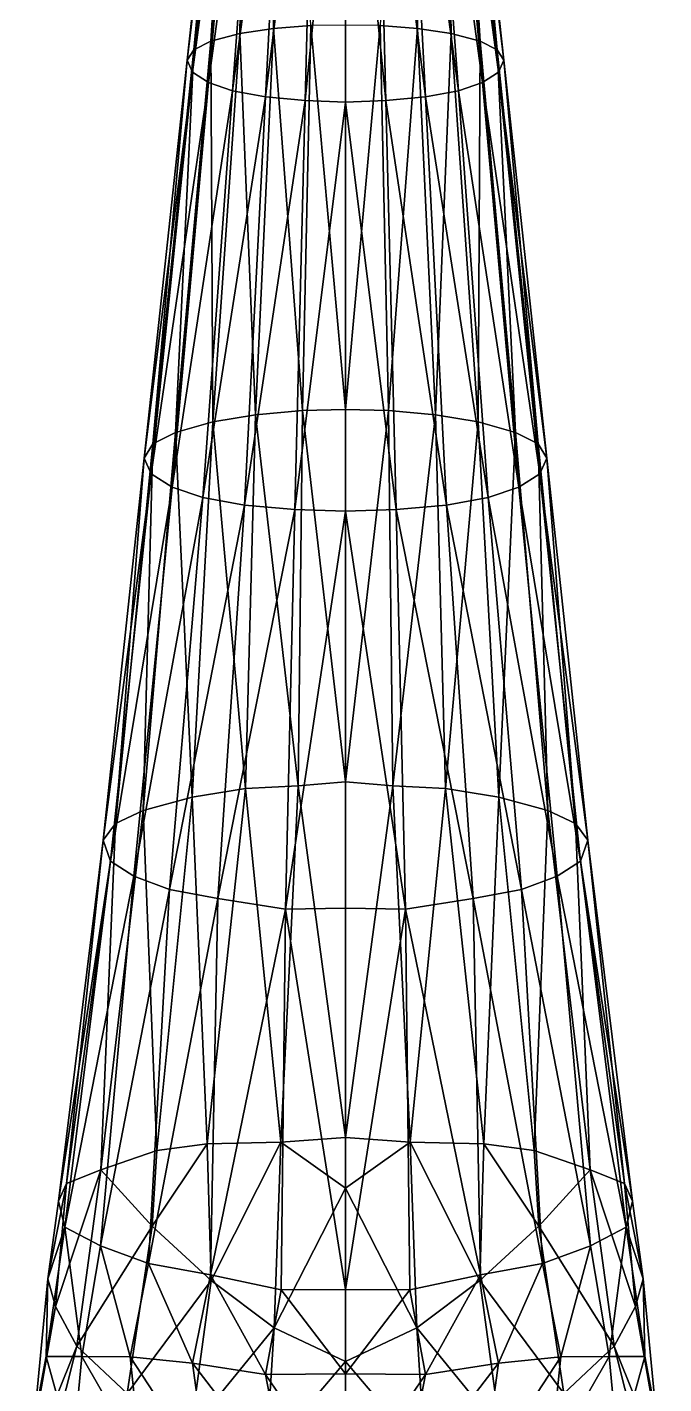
# Model space of a CAD drawing. Extents: x -0.66 to 0.66, y -2.3 to 3.93.
# Drawn here: x -0.367 to 0.367, y 0.809 to 2.373 of the extents above; entities that cross this region are included whole.
import ezdxf

# ---------------------------------------------------------------- set-up
doc = ezdxf.new("R2010")
doc.units = 0
doc.layers.add('PARASAUR$LWO', color=1, linetype='CONTINUOUS')

msp = doc.modelspace()

# ---------------------------------------------------------------- linework, layer by layer
at = {"layer": 'PARASAUR$LWO'}
for points in [[(-0.155, 2.3565, 1.4274), (-0.114, 2.8025, 1.3585), (-0.1274, 2.7961, 1.3272)], [(-0.155, 2.3565, 1.4274), (-0.1219, 2.3653, 1.4685), (-0.114, 2.8025, 1.3585)], [(-0.1219, 2.3653, 1.4685), (-0.091, 2.8081, 1.3895), (-0.114, 2.8025, 1.3585)], [(-0.1219, 2.3653, 1.4685), (-0.0831, 2.3711, 1.4971), (-0.091, 2.8081, 1.3895)], [(-0.0831, 2.3711, 1.4971), (-0.0626, 2.8117, 1.4117), (-0.091, 2.8081, 1.3895)], [(-0.0831, 2.3711, 1.4971), (-0.0401, 2.3745, 1.5146), (-0.0626, 2.8117, 1.4117)], [(0.0401, 2.3745, 1.5146), (0.0831, 2.3711, 1.4971), (0.0626, 2.8117, 1.4117)], [(0.0626, 2.8117, 1.4117), (0.0831, 2.3711, 1.4971), (0.091, 2.8081, 1.3895)], [(0.0831, 2.3711, 1.4971), (0.1219, 2.3653, 1.4685), (0.091, 2.8081, 1.3895)], [(0.091, 2.8081, 1.3895), (0.1219, 2.3653, 1.4685), (0.114, 2.8025, 1.3585)], [(0.114, 2.8025, 1.3585), (0.155, 2.3565, 1.4274), (0.1274, 2.7961, 1.3272)], [(0.1219, 2.3653, 1.4685), (0.155, 2.3565, 1.4274), (0.114, 2.8025, 1.3585)], [(-0.1825, 2.3346, 1.3321), (-0.1328, 2.7882, 1.2903), (-0.1286, 2.779, 1.2487)], [(-0.1825, 2.3346, 1.3321), (-0.1746, 2.3467, 1.384), (-0.1328, 2.7882, 1.2903)], [(-0.1746, 2.3467, 1.384), (-0.1274, 2.7961, 1.3272), (-0.1328, 2.7882, 1.2903)], [(-0.1746, 2.3467, 1.384), (-0.155, 2.3565, 1.4274), (-0.1274, 2.7961, 1.3272)], [(0.1274, 2.7961, 1.3272), (0.1746, 2.3467, 1.384), (0.1328, 2.7882, 1.2903)], [(0.155, 2.3565, 1.4274), (0.1746, 2.3467, 1.384), (0.1274, 2.7961, 1.3272)], [(0.1328, 2.7882, 1.2903), (0.1825, 2.3346, 1.3321), (0.1286, 2.779, 1.2487)], [(0.1746, 2.3467, 1.384), (0.1825, 2.3346, 1.3321), (0.1328, 2.7882, 1.2903)], [(-0.1763, 2.3207, 1.2733), (-0.1825, 2.3346, 1.3321), (-0.1286, 2.779, 1.2487)], [(-0.1763, 2.3207, 1.2733), (-0.1286, 2.779, 1.2487), (-0.116, 2.771, 1.2128)], [(-0.1579, 2.309, 1.2235), (-0.1763, 2.3207, 1.2733), (-0.116, 2.771, 1.2128)], [(-0.1579, 2.309, 1.2235), (-0.116, 2.771, 1.2128), (-0.0958, 2.7645, 1.1815)], [(0.116, 2.771, 1.2128), (0.1579, 2.309, 1.2235), (0.0958, 2.7645, 1.1815)], [(0.1286, 2.779, 1.2487), (0.1763, 2.3207, 1.2733), (0.116, 2.771, 1.2128)], [(0.1763, 2.3207, 1.2733), (0.1579, 2.309, 1.2235), (0.116, 2.771, 1.2128)], [(0.1825, 2.3346, 1.3321), (0.1763, 2.3207, 1.2733), (0.1286, 2.779, 1.2487)], [(-0.13, 2.2995, 1.1814), (-0.1579, 2.309, 1.2235), (-0.0958, 2.7645, 1.1815)], [(-0.13, 2.2995, 1.1814), (-0.0958, 2.7645, 1.1815), (-0.068, 2.7595, 1.1573)], [(-0.0921, 2.2924, 1.1497), (-0.13, 2.2995, 1.1814), (-0.068, 2.7595, 1.1573)], [(-0.0921, 2.2924, 1.1497), (-0.068, 2.7595, 1.1573), (-0.0345, 2.7564, 1.1419)], [(-0.0465, 2.2881, 1.1302), (-0.0921, 2.2924, 1.1497), (-0.0345, 2.7564, 1.1419)], [(-0.0465, 2.2881, 1.1302), (-0.0345, 2.7564, 1.1419), (0, 2.7551, 1.1358)], [(0, 2.2865, 1.1229), (-0.0465, 2.2881, 1.1302), (0, 2.7551, 1.1358)], [(0.0345, 2.7564, 1.1419), (0.0465, 2.2881, 1.1302), (0, 2.7551, 1.1358)], [(0.0465, 2.2881, 1.1302), (0, 2.2865, 1.1229), (0, 2.7551, 1.1358)], [(0.068, 2.7595, 1.1573), (0.0921, 2.2924, 1.1497), (0.0345, 2.7564, 1.1419)], [(0.0921, 2.2924, 1.1497), (0.0465, 2.2881, 1.1302), (0.0345, 2.7564, 1.1419)], [(0.0958, 2.7645, 1.1815), (0.13, 2.2995, 1.1814), (0.068, 2.7595, 1.1573)], [(0.13, 2.2995, 1.1814), (0.0921, 2.2924, 1.1497), (0.068, 2.7595, 1.1573)], [(0.1579, 2.309, 1.2235), (0.13, 2.2995, 1.1814), (0.0958, 2.7645, 1.1815)], [(-0.1528, 1.9179, 1.5696), (-0.1219, 2.3653, 1.4685), (-0.155, 2.3565, 1.4274)], [(-0.1528, 1.9179, 1.5696), (-0.1036, 1.9261, 1.6038), (-0.1219, 2.3653, 1.4685)], [(-0.1036, 1.9261, 1.6038), (-0.0831, 2.3711, 1.4971), (-0.1219, 2.3653, 1.4685)], [(-0.1036, 1.9261, 1.6038), (-0.0496, 1.931, 1.6241), (-0.0831, 2.3711, 1.4971)], [(-0.0496, 1.931, 1.6241), (-0.0401, 2.3745, 1.5146), (-0.0831, 2.3711, 1.4971)], [(-0.0496, 1.931, 1.6241), (0, 1.9323, 1.6288), (-0.0401, 2.3745, 1.5146)], [(0, 1.9323, 1.6288), (0, 2.3752, 1.5191), (-0.0401, 2.3745, 1.5146)], [(0, 2.3752, 1.5191), (0, 1.9323, 1.6288), (0.0401, 2.3745, 1.5146)], [(0, 1.9323, 1.6288), (0.0496, 1.931, 1.6241), (0.0401, 2.3745, 1.5146)], [(0.0401, 2.3745, 1.5146), (0.0496, 1.931, 1.6241), (0.0831, 2.3711, 1.4971)], [(0.0496, 1.931, 1.6241), (0.1036, 1.9261, 1.6038), (0.0831, 2.3711, 1.4971)], [(0.0831, 2.3711, 1.4971), (0.1036, 1.9261, 1.6038), (0.1219, 2.3653, 1.4685)], [(0.1036, 1.9261, 1.6038), (0.1528, 1.9179, 1.5696), (0.1219, 2.3653, 1.4685)], [(0.1219, 2.3653, 1.4685), (0.1528, 1.9179, 1.5696), (0.155, 2.3565, 1.4274)], [(-0.2218, 1.8924, 1.4646), (-0.1746, 2.3467, 1.384), (-0.1825, 2.3346, 1.3321)], [(-0.2218, 1.8924, 1.4646), (-0.1959, 1.9057, 1.5192), (-0.1746, 2.3467, 1.384)], [(-0.1959, 1.9057, 1.5192), (-0.155, 2.3565, 1.4274), (-0.1746, 2.3467, 1.384)], [(-0.1959, 1.9057, 1.5192), (-0.1528, 1.9179, 1.5696), (-0.155, 2.3565, 1.4274)], [(0.1528, 1.9179, 1.5696), (0.1959, 1.9057, 1.5192), (0.155, 2.3565, 1.4274)], [(0.155, 2.3565, 1.4274), (0.1959, 1.9057, 1.5192), (0.1746, 2.3467, 1.384)], [(0.1746, 2.3467, 1.384), (0.2218, 1.8924, 1.4646), (0.1825, 2.3346, 1.3321)], [(0.1959, 1.9057, 1.5192), (0.2218, 1.8924, 1.4646), (0.1746, 2.3467, 1.384)], [(-0.2321, 1.8762, 1.3984), (-0.1825, 2.3346, 1.3321), (-0.1763, 2.3207, 1.2733)], [(-0.2321, 1.8762, 1.3984), (-0.2218, 1.8924, 1.4646), (-0.1825, 2.3346, 1.3321)], [(0.1825, 2.3346, 1.3321), (0.2321, 1.8762, 1.3984), (0.1763, 2.3207, 1.2733)], [(0.2218, 1.8924, 1.4646), (0.2321, 1.8762, 1.3984), (0.1825, 2.3346, 1.3321)], [(-0.2239, 1.8579, 1.3232), (-0.2321, 1.8762, 1.3984), (-0.1763, 2.3207, 1.2733)], [(-0.2239, 1.8579, 1.3232), (-0.1763, 2.3207, 1.2733), (-0.1579, 2.309, 1.2235)], [(0.1763, 2.3207, 1.2733), (0.2239, 1.8579, 1.3232), (0.1579, 2.309, 1.2235)], [(0.2321, 1.8762, 1.3984), (0.2239, 1.8579, 1.3232), (0.1763, 2.3207, 1.2733)], [(-0.1998, 1.8428, 1.2596), (-0.2239, 1.8579, 1.3232), (-0.1579, 2.309, 1.2235)], [(-0.1998, 1.8428, 1.2596), (-0.1579, 2.309, 1.2235), (-0.13, 2.2995, 1.1814)], [(-0.1642, 1.8306, 1.2069), (-0.1998, 1.8428, 1.2596), (-0.13, 2.2995, 1.1814)], [(-0.1642, 1.8306, 1.2069), (-0.13, 2.2995, 1.1814), (-0.0921, 2.2924, 1.1497)], [(0.13, 2.2995, 1.1814), (0.1642, 1.8306, 1.2069), (0.0921, 2.2924, 1.1497)], [(0.1579, 2.309, 1.2235), (0.1998, 1.8428, 1.2596), (0.13, 2.2995, 1.1814)], [(0.1998, 1.8428, 1.2596), (0.1642, 1.8306, 1.2069), (0.13, 2.2995, 1.1814)], [(0.2239, 1.8579, 1.3232), (0.1998, 1.8428, 1.2596), (0.1579, 2.309, 1.2235)], [(-0.1162, 1.8218, 1.1674), (-0.1642, 1.8306, 1.2069), (-0.0921, 2.2924, 1.1497)], [(-0.1162, 1.8218, 1.1674), (-0.0921, 2.2924, 1.1497), (-0.0465, 2.2881, 1.1302)], [(-0.0585, 1.8168, 1.1432), (-0.1162, 1.8218, 1.1674), (-0.0465, 2.2881, 1.1302)], [(-0.0585, 1.8168, 1.1432), (-0.0465, 2.2881, 1.1302), (0, 2.2865, 1.1229)], [(0, 1.8151, 1.1341), (-0.0585, 1.8168, 1.1432), (0, 2.2865, 1.1229)], [(0.0465, 2.2881, 1.1302), (0.0585, 1.8168, 1.1432), (0, 2.2865, 1.1229)], [(0.0585, 1.8168, 1.1432), (0, 1.8151, 1.1341), (0, 2.2865, 1.1229)], [(0.0921, 2.2924, 1.1497), (0.1162, 1.8218, 1.1674), (0.0465, 2.2881, 1.1302)], [(0.1162, 1.8218, 1.1674), (0.0585, 1.8168, 1.1432), (0.0465, 2.2881, 1.1302)], [(0.1642, 1.8306, 1.2069), (0.1162, 1.8218, 1.1674), (0.0921, 2.2924, 1.1497)], [(-0.1152, 1.4954, 1.7467), (-0.1036, 1.9261, 1.6038), (-0.1528, 1.9179, 1.5696)], [(-0.1152, 1.4954, 1.7467), (-0.0544, 1.4983, 1.7648), (-0.1036, 1.9261, 1.6038)], [(-0.0544, 1.4983, 1.7648), (-0.0496, 1.931, 1.6241), (-0.1036, 1.9261, 1.6038)], [(-0.0544, 1.4983, 1.7648), (0, 1.503, 1.7681), (-0.0496, 1.931, 1.6241)], [(0, 1.503, 1.7681), (0, 1.9323, 1.6288), (-0.0496, 1.931, 1.6241)], [(0, 1.9323, 1.6288), (0, 1.503, 1.7681), (0.0496, 1.931, 1.6241)], [(0, 1.503, 1.7681), (0.0544, 1.4983, 1.7648), (0.0496, 1.931, 1.6241)], [(0.0496, 1.931, 1.6241), (0.0544, 1.4983, 1.7648), (0.1036, 1.9261, 1.6038)], [(0.0544, 1.4983, 1.7648), (0.1152, 1.4954, 1.7467), (0.1036, 1.9261, 1.6038)], [(0.1036, 1.9261, 1.6038), (0.1152, 1.4954, 1.7467), (0.1528, 1.9179, 1.5696)], [(-0.1767, 1.4855, 1.7088), (-0.1528, 1.9179, 1.5696), (-0.1959, 1.9057, 1.5192)], [(-0.1767, 1.4855, 1.7088), (-0.1152, 1.4954, 1.7467), (-0.1528, 1.9179, 1.5696)], [(0.1152, 1.4954, 1.7467), (0.1767, 1.4855, 1.7088), (0.1528, 1.9179, 1.5696)], [(0.1528, 1.9179, 1.5696), (0.1767, 1.4855, 1.7088), (0.1959, 1.9057, 1.5192)], [(-0.2649, 1.4551, 1.5911), (-0.2218, 1.8924, 1.4646), (-0.2321, 1.8762, 1.3984)], [(-0.2649, 1.4551, 1.5911), (-0.2331, 1.47, 1.6508), (-0.2218, 1.8924, 1.4646)], [(-0.2331, 1.47, 1.6508), (-0.1959, 1.9057, 1.5192), (-0.2218, 1.8924, 1.4646)], [(-0.2331, 1.47, 1.6508), (-0.1767, 1.4855, 1.7088), (-0.1959, 1.9057, 1.5192)], [(0.1767, 1.4855, 1.7088), (0.2331, 1.47, 1.6508), (0.1959, 1.9057, 1.5192)], [(0.1959, 1.9057, 1.5192), (0.2331, 1.47, 1.6508), (0.2218, 1.8924, 1.4646)], [(0.2218, 1.8924, 1.4646), (0.2649, 1.4551, 1.5911), (0.2321, 1.8762, 1.3984)], [(0.2331, 1.47, 1.6508), (0.2649, 1.4551, 1.5911), (0.2218, 1.8924, 1.4646)], [(-0.2791, 1.4358, 1.5124), (-0.2321, 1.8762, 1.3984), (-0.2239, 1.8579, 1.3232)], [(-0.2791, 1.4358, 1.5124), (-0.2649, 1.4551, 1.5911), (-0.2321, 1.8762, 1.3984)], [(0.2321, 1.8762, 1.3984), (0.2791, 1.4358, 1.5124), (0.2239, 1.8579, 1.3232)], [(0.2649, 1.4551, 1.5911), (0.2791, 1.4358, 1.5124), (0.2321, 1.8762, 1.3984)], [(-0.2709, 1.4118, 1.4194), (-0.2791, 1.4358, 1.5124), (-0.2239, 1.8579, 1.3232)], [(-0.2709, 1.4118, 1.4194), (-0.2239, 1.8579, 1.3232), (-0.1998, 1.8428, 1.2596)], [(0.2239, 1.8579, 1.3232), (0.2709, 1.4118, 1.4194), (0.1998, 1.8428, 1.2596)], [(0.2791, 1.4358, 1.5124), (0.2709, 1.4118, 1.4194), (0.2239, 1.8579, 1.3232)], [(-0.2439, 1.3942, 1.3456), (-0.2709, 1.4118, 1.4194), (-0.1998, 1.8428, 1.2596)], [(-0.2439, 1.3942, 1.3456), (-0.1998, 1.8428, 1.2596), (-0.1642, 1.8306, 1.2069)], [(-0.2026, 1.3792, 1.2813), (-0.2439, 1.3942, 1.3456), (-0.1642, 1.8306, 1.2069)], [(-0.2026, 1.3792, 1.2813), (-0.1642, 1.8306, 1.2069), (-0.1162, 1.8218, 1.1674)], [(0.1642, 1.8306, 1.2069), (0.2026, 1.3792, 1.2813), (0.1162, 1.8218, 1.1674)], [(0.1998, 1.8428, 1.2596), (0.2439, 1.3942, 1.3456), (0.1642, 1.8306, 1.2069)], [(0.2439, 1.3942, 1.3456), (0.2026, 1.3792, 1.2813), (0.1642, 1.8306, 1.2069)], [(0.2709, 1.4118, 1.4194), (0.2439, 1.3942, 1.3456), (0.1998, 1.8428, 1.2596)], [(-0.147, 1.3686, 1.2289), (-0.2026, 1.3792, 1.2813), (-0.1162, 1.8218, 1.1674)], [(-0.147, 1.3686, 1.2289), (-0.1162, 1.8218, 1.1674), (-0.0585, 1.8168, 1.1432)], [(-0.0691, 1.3563, 1.1931), (-0.147, 1.3686, 1.2289), (-0.0585, 1.8168, 1.1432)], [(-0.0691, 1.3563, 1.1931), (-0.0585, 1.8168, 1.1432), (0, 1.8151, 1.1341)], [(0, 1.3576, 1.1748), (-0.0691, 1.3563, 1.1931), (0, 1.8151, 1.1341)], [(0.0585, 1.8168, 1.1432), (0.0691, 1.3563, 1.1931), (0, 1.8151, 1.1341)], [(0.0691, 1.3563, 1.1931), (0, 1.3576, 1.1748), (0, 1.8151, 1.1341)], [(0.1162, 1.8218, 1.1674), (0.147, 1.3686, 1.2289), (0.0585, 1.8168, 1.1432)], [(0.147, 1.3686, 1.2289), (0.0691, 1.3563, 1.1931), (0.0585, 1.8168, 1.1432)], [(0.2026, 1.3792, 1.2813), (0.147, 1.3686, 1.2289), (0.1162, 1.8218, 1.1674)], [(0, 1.0932, 1.9078), (0, 1.503, 1.7681), (-0.0544, 1.4983, 1.7648)], [(0, 1.503, 1.7681), (0, 1.0932, 1.9078), (0.0544, 1.4983, 1.7648)], [(-0.2175, 1.0782, 1.8393), (-0.1767, 1.4855, 1.7088), (-0.2331, 1.47, 1.6508)], [(-0.2175, 1.0782, 1.8393), (-0.1595, 1.086, 1.8734), (-0.1767, 1.4855, 1.7088)], [(-0.1595, 1.086, 1.8734), (-0.1152, 1.4954, 1.7467), (-0.1767, 1.4855, 1.7088)], [(-0.1595, 1.086, 1.8734), (-0.0744, 1.0879, 1.8973), (-0.1152, 1.4954, 1.7467)], [(-0.0744, 1.0879, 1.8973), (-0.0544, 1.4983, 1.7648), (-0.1152, 1.4954, 1.7467)], [(-0.0744, 1.0879, 1.8973), (0, 1.0932, 1.9078), (-0.0544, 1.4983, 1.7648)], [(0, 1.0932, 1.9078), (0.0744, 1.0879, 1.8973), (0.0544, 1.4983, 1.7648)], [(0.0544, 1.4983, 1.7648), (0.0744, 1.0879, 1.8973), (0.1152, 1.4954, 1.7467)], [(0.0744, 1.0879, 1.8973), (0.1595, 1.086, 1.8734), (0.1152, 1.4954, 1.7467)], [(0.1152, 1.4954, 1.7467), (0.1595, 1.086, 1.8734), (0.1767, 1.4855, 1.7088)], [(0.1595, 1.086, 1.8734), (0.2175, 1.0782, 1.8393), (0.1767, 1.4855, 1.7088)], [(0.1767, 1.4855, 1.7088), (0.2175, 1.0782, 1.8393), (0.2331, 1.47, 1.6508)], [(-0.2817, 1.0558, 1.7739), (-0.2331, 1.47, 1.6508), (-0.2649, 1.4551, 1.5911)], [(-0.2817, 1.0558, 1.7739), (-0.2175, 1.0782, 1.8393), (-0.2331, 1.47, 1.6508)], [(0.2175, 1.0782, 1.8393), (0.2817, 1.0558, 1.7739), (0.2331, 1.47, 1.6508)], [(0.2331, 1.47, 1.6508), (0.2817, 1.0558, 1.7739), (0.2649, 1.4551, 1.5911)], [(-0.3216, 1.0401, 1.6865), (-0.2649, 1.4551, 1.5911), (-0.2791, 1.4358, 1.5124)], [(-0.3216, 1.0401, 1.6865), (-0.2817, 1.0558, 1.7739), (-0.2649, 1.4551, 1.5911)], [(0.2649, 1.4551, 1.5911), (0.3216, 1.0401, 1.6865), (0.2791, 1.4358, 1.5124)], [(0.2817, 1.0558, 1.7739), (0.3216, 1.0401, 1.6865), (0.2649, 1.4551, 1.5911)], [(-0.3308, 1.0198, 1.606), (-0.2791, 1.4358, 1.5124), (-0.2709, 1.4118, 1.4194)], [(-0.3308, 1.0198, 1.606), (-0.3216, 1.0401, 1.6865), (-0.2791, 1.4358, 1.5124)], [(0.2791, 1.4358, 1.5124), (0.3308, 1.0198, 1.606), (0.2709, 1.4118, 1.4194)], [(0.3216, 1.0401, 1.6865), (0.3308, 1.0198, 1.606), (0.2791, 1.4358, 1.5124)], [(-0.3233, 0.9899, 1.4907), (-0.3308, 1.0198, 1.606), (-0.2709, 1.4118, 1.4194)], [(-0.3233, 0.9899, 1.4907), (-0.2709, 1.4118, 1.4194), (-0.2439, 1.3942, 1.3456)], [(0.2709, 1.4118, 1.4194), (0.3233, 0.9899, 1.4907), (0.2439, 1.3942, 1.3456)], [(0.3308, 1.0198, 1.606), (0.3233, 0.9899, 1.4907), (0.2709, 1.4118, 1.4194)], [(-0.2823, 0.9684, 1.3857), (-0.3233, 0.9899, 1.4907), (-0.2439, 1.3942, 1.3456)], [(-0.2823, 0.9684, 1.3857), (-0.2439, 1.3942, 1.3456), (-0.2026, 1.3792, 1.2813)], [(0.2439, 1.3942, 1.3456), (0.2823, 0.9684, 1.3857), (0.2026, 1.3792, 1.2813)], [(0.3233, 0.9899, 1.4907), (0.2823, 0.9684, 1.3857), (0.2439, 1.3942, 1.3456)], [(-0.2268, 0.9479, 1.312), (-0.2823, 0.9684, 1.3857), (-0.2026, 1.3792, 1.2813)], [(-0.2268, 0.9479, 1.312), (-0.2026, 1.3792, 1.2813), (-0.147, 1.3686, 1.2289)], [(0.2026, 1.3792, 1.2813), (0.2268, 0.9479, 1.312), (0.147, 1.3686, 1.2289)], [(0.2823, 0.9684, 1.3857), (0.2268, 0.9479, 1.312), (0.2026, 1.3792, 1.2813)], [(-0.1556, 0.9351, 1.2584), (-0.2268, 0.9479, 1.312), (-0.147, 1.3686, 1.2289)], [(-0.1556, 0.9351, 1.2584), (-0.147, 1.3686, 1.2289), (-0.0691, 1.3563, 1.1931)], [(0.147, 1.3686, 1.2289), (0.1556, 0.9351, 1.2584), (0.0691, 1.3563, 1.1931)], [(0.2268, 0.9479, 1.312), (0.1556, 0.9351, 1.2584), (0.147, 1.3686, 1.2289)], [(-0.0742, 0.9178, 1.2268), (-0.1556, 0.9351, 1.2584), (-0.0691, 1.3563, 1.1931)], [(0, 0.918, 1.2096), (-0.0742, 0.9178, 1.2268), (-0.0691, 1.3563, 1.1931)], [(0, 1.3576, 1.1748), (0, 0.918, 1.2096), (-0.0691, 1.3563, 1.1931)], [(0, 0.918, 1.2096), (0, 1.3576, 1.1748), (0.0691, 1.3563, 1.1931)], [(0.0742, 0.9178, 1.2268), (0, 0.918, 1.2096), (0.0691, 1.3563, 1.1931)], [(0.1556, 0.9351, 1.2584), (0.0742, 0.9178, 1.2268), (0.0691, 1.3563, 1.1931)], [(-0.1595, 1.086, 1.8734), (-0.2175, 1.0782, 1.8393), (-0.2227, 0.9911, 1.8713)], [(-0.1595, 1.086, 1.8734), (-0.2227, 0.9911, 1.8713), (-0.1547, 0.9285, 1.9446)], [(-0.0744, 1.0879, 1.8973), (-0.1595, 1.086, 1.8734), (-0.1547, 0.9285, 1.9446)], [(-0.0821, 0.8737, 1.9887), (-0.0744, 1.0879, 1.8973), (-0.1547, 0.9285, 1.9446)], [(-0.0744, 1.0879, 1.8973), (-0.0821, 0.8737, 1.9887), (0, 1.0347, 1.9215)], [(0, 1.0932, 1.9078), (-0.0744, 1.0879, 1.8973), (0, 1.0347, 1.9215)], [(0.0744, 1.0879, 1.8973), (0, 1.0932, 1.9078), (0, 1.0347, 1.9215)], [(0.0821, 0.8737, 1.9887), (0.0744, 1.0879, 1.8973), (0, 1.0347, 1.9215)], [(0.1595, 1.086, 1.8734), (0.0744, 1.0879, 1.8973), (0.1547, 0.9285, 1.9446)], [(0.0744, 1.0879, 1.8973), (0.0821, 0.8737, 1.9887), (0.1547, 0.9285, 1.9446)], [(0.2227, 0.9911, 1.8713), (0.1595, 1.086, 1.8734), (0.1547, 0.9285, 1.9446)], [(0.2175, 1.0782, 1.8393), (0.1595, 1.086, 1.8734), (0.2227, 0.9911, 1.8713)], [(-0.2175, 1.0782, 1.8393), (-0.2817, 1.0558, 1.7739), (-0.2227, 0.9911, 1.8713)], [(0.2817, 1.0558, 1.7739), (0.2175, 1.0782, 1.8393), (0.2227, 0.9911, 1.8713)], [(-0.2817, 1.0558, 1.7739), (-0.3216, 1.0401, 1.6865), (-0.334, 0.8986, 1.7504)], [(-0.2817, 1.0558, 1.7739), (-0.334, 0.8986, 1.7504), (-0.3097, 0.8529, 1.8645)], [(-0.2227, 0.9911, 1.8713), (-0.2817, 1.0558, 1.7739), (-0.3097, 0.8529, 1.8645)], [(0.2817, 1.0558, 1.7739), (0.2227, 0.9911, 1.8713), (0.3097, 0.8529, 1.8645)], [(0.3216, 1.0401, 1.6865), (0.2817, 1.0558, 1.7739), (0.334, 0.8986, 1.7504)], [(0.334, 0.8986, 1.7504), (0.2817, 1.0558, 1.7739), (0.3097, 0.8529, 1.8645)], [(-0.3216, 1.0401, 1.6865), (-0.3308, 1.0198, 1.606), (-0.3431, 0.9304, 1.63)], [(-0.3216, 1.0401, 1.6865), (-0.3431, 0.9304, 1.63), (-0.334, 0.8986, 1.7504)], [(0, 0.835, 2.009), (0, 1.0347, 1.9215), (-0.0821, 0.8737, 1.9887)], [(0, 1.0347, 1.9215), (0, 0.835, 2.009), (0.0821, 0.8737, 1.9887)], [(0.3308, 1.0198, 1.606), (0.3216, 1.0401, 1.6865), (0.3431, 0.9304, 1.63)], [(0.3431, 0.9304, 1.63), (0.3216, 1.0401, 1.6865), (0.334, 0.8986, 1.7504)], [(-0.3308, 1.0198, 1.606), (-0.3233, 0.9899, 1.4907), (-0.3431, 0.9304, 1.63)], [(0.3233, 0.9899, 1.4907), (0.3308, 1.0198, 1.606), (0.3431, 0.9304, 1.63)], [(-0.3233, 0.9899, 1.4907), (-0.3449, 0.841, 1.5217), (-0.3431, 0.9304, 1.63)], [(-0.3037, 0.841, 1.4154), (-0.3449, 0.841, 1.5217), (-0.3233, 0.9899, 1.4907)], [(-0.3233, 0.9899, 1.4907), (-0.2823, 0.9684, 1.3857), (-0.3037, 0.841, 1.4154)], [(-0.2514, 0.7984, 1.9743), (-0.2227, 0.9911, 1.8713), (-0.3097, 0.8529, 1.8645)], [(-0.2227, 0.9911, 1.8713), (-0.2514, 0.7984, 1.9743), (-0.1547, 0.9285, 1.9446)], [(0.2514, 0.7984, 1.9743), (0.2227, 0.9911, 1.8713), (0.1547, 0.9285, 1.9446)], [(0.2227, 0.9911, 1.8713), (0.2514, 0.7984, 1.9743), (0.3097, 0.8529, 1.8645)], [(0.2823, 0.9684, 1.3857), (0.3233, 0.9899, 1.4907), (0.3037, 0.841, 1.4154)], [(0.3449, 0.841, 1.5217), (0.3037, 0.841, 1.4154), (0.3233, 0.9899, 1.4907)], [(0.3449, 0.841, 1.5217), (0.3233, 0.9899, 1.4907), (0.3431, 0.9304, 1.63)], [(-0.2823, 0.9684, 1.3857), (-0.248, 0.8405, 1.332), (-0.3037, 0.841, 1.4154)], [(-0.2823, 0.9684, 1.3857), (-0.2268, 0.9479, 1.312), (-0.248, 0.8405, 1.332)], [(0.2268, 0.9479, 1.312), (0.2823, 0.9684, 1.3857), (0.248, 0.8405, 1.332)], [(0.248, 0.8405, 1.332), (0.2823, 0.9684, 1.3857), (0.3037, 0.841, 1.4154)], [(-0.2268, 0.9479, 1.312), (-0.1761, 0.833, 1.2707), (-0.248, 0.8405, 1.332)], [(-0.2268, 0.9479, 1.312), (-0.1556, 0.9351, 1.2584), (-0.1761, 0.833, 1.2707)], [(0.1556, 0.9351, 1.2584), (0.2268, 0.9479, 1.312), (0.1761, 0.833, 1.2707)], [(0.1761, 0.833, 1.2707), (0.2268, 0.9479, 1.312), (0.248, 0.8405, 1.332)], [(-0.3431, 0.9304, 1.63), (-0.3584, 0.7697, 1.6774), (-0.334, 0.8986, 1.7504)], [(-0.3449, 0.841, 1.5217), (-0.3584, 0.7697, 1.6774), (-0.3431, 0.9304, 1.63)], [(-0.1781, 0.7561, 2.0575), (-0.1547, 0.9285, 1.9446), (-0.2514, 0.7984, 1.9743)], [(-0.1547, 0.9285, 1.9446), (-0.1781, 0.7561, 2.0575), (-0.0821, 0.8737, 1.9887)], [(-0.1761, 0.833, 1.2707), (-0.1556, 0.9351, 1.2584), (-0.0923, 0.8203, 1.2315)], [(-0.1556, 0.9351, 1.2584), (-0.0742, 0.9178, 1.2268), (-0.0923, 0.8203, 1.2315)], [(0.0742, 0.9178, 1.2268), (0.1556, 0.9351, 1.2584), (0.0923, 0.8203, 1.2315)], [(0.1781, 0.7561, 2.0575), (0.1547, 0.9285, 1.9446), (0.0821, 0.8737, 1.9887)], [(0.1556, 0.9351, 1.2584), (0.1761, 0.833, 1.2707), (0.0923, 0.8203, 1.2315)], [(0.1547, 0.9285, 1.9446), (0.1781, 0.7561, 2.0575), (0.2514, 0.7984, 1.9743)], [(0.3584, 0.7697, 1.6774), (0.3431, 0.9304, 1.63), (0.334, 0.8986, 1.7504)], [(0.3584, 0.7697, 1.6774), (0.3449, 0.841, 1.5217), (0.3431, 0.9304, 1.63)], [(-0.0742, 0.9178, 1.2268), (0, 0.8207, 1.2111), (-0.0923, 0.8203, 1.2315)], [(-0.0742, 0.9178, 1.2268), (0, 0.918, 1.2096), (0, 0.8207, 1.2111)], [(0, 0.918, 1.2096), (0.0742, 0.9178, 1.2268), (0, 0.8207, 1.2111)], [(0, 0.8207, 1.2111), (0.0742, 0.9178, 1.2268), (0.0923, 0.8203, 1.2315)], [(-0.334, 0.8986, 1.7504), (-0.3668, 0.711, 1.8456), (-0.3097, 0.8529, 1.8645)], [(-0.3584, 0.7697, 1.6774), (-0.3668, 0.711, 1.8456), (-0.334, 0.8986, 1.7504)], [(0.3668, 0.711, 1.8456), (0.334, 0.8986, 1.7504), (0.3097, 0.8529, 1.8645)], [(0.3668, 0.711, 1.8456), (0.3584, 0.7697, 1.6774), (0.334, 0.8986, 1.7504)], [(-0.0915, 0.7276, 2.1009), (-0.0821, 0.8737, 1.9887), (-0.1781, 0.7561, 2.0575)], [(-0.0821, 0.8737, 1.9887), (-0.0915, 0.7276, 2.1009), (0, 0.835, 2.009)], [(0.0915, 0.7276, 2.1009), (0.0821, 0.8737, 1.9887), (0, 0.835, 2.009)], [(0.0821, 0.8737, 1.9887), (0.0915, 0.7276, 2.1009), (0.1781, 0.7561, 2.0575)], [(-0.3668, 0.711, 1.8456), (-0.3583, 0.6591, 1.9949), (-0.3097, 0.8529, 1.8645)], [(-0.3097, 0.8529, 1.8645), (-0.3583, 0.6591, 1.9949), (-0.2514, 0.7984, 1.9743)], [(0.3583, 0.6591, 1.9949), (0.3097, 0.8529, 1.8645), (0.2514, 0.7984, 1.9743)], [(0.3583, 0.6591, 1.9949), (0.3668, 0.711, 1.8456), (0.3097, 0.8529, 1.8645)], [(-0.3449, 0.841, 1.5217), (-0.3141, 0.73, 1.4606), (-0.3584, 0.7697, 1.6774)], [(-0.3449, 0.841, 1.5217), (-0.3037, 0.841, 1.4154), (-0.3141, 0.73, 1.4606)], [(-0.3141, 0.73, 1.4606), (-0.3037, 0.841, 1.4154), (-0.2358, 0.7222, 1.3228)], [(-0.248, 0.8405, 1.332), (-0.2358, 0.7222, 1.3228), (-0.3037, 0.841, 1.4154)], [(-0.1761, 0.833, 1.2707), (-0.1587, 0.7037, 1.2428), (-0.248, 0.8405, 1.332)], [(-0.2358, 0.7222, 1.3228), (-0.248, 0.8405, 1.332), (-0.1587, 0.7037, 1.2428)], [(-0.0923, 0.8203, 1.2315), (-0.0672, 0.6909, 1.2052), (-0.1761, 0.833, 1.2707)], [(-0.1587, 0.7037, 1.2428), (-0.1761, 0.833, 1.2707), (-0.0672, 0.6909, 1.2052)], [(0, 0.7137, 2.1234), (0, 0.835, 2.009), (-0.0915, 0.7276, 2.1009)], [(0, 0.835, 2.009), (0, 0.7137, 2.1234), (0.0915, 0.7276, 2.1009)], [(0.0672, 0.6909, 1.2052), (0.0923, 0.8203, 1.2315), (0.1761, 0.833, 1.2707)], [(0.1761, 0.833, 1.2707), (0.1587, 0.7037, 1.2428), (0.0672, 0.6909, 1.2052)], [(0.1587, 0.7037, 1.2428), (0.1761, 0.833, 1.2707), (0.248, 0.8405, 1.332)], [(0.248, 0.8405, 1.332), (0.2358, 0.7222, 1.3228), (0.1587, 0.7037, 1.2428)], [(0.3037, 0.841, 1.4154), (0.3141, 0.73, 1.4606), (0.2358, 0.7222, 1.3228)], [(0.2358, 0.7222, 1.3228), (0.248, 0.8405, 1.332), (0.3037, 0.841, 1.4154)], [(0.3037, 0.841, 1.4154), (0.3449, 0.841, 1.5217), (0.3141, 0.73, 1.4606)], [(0.3141, 0.73, 1.4606), (0.3449, 0.841, 1.5217), (0.3584, 0.7697, 1.6774)], [(0, 0.8207, 1.2111), (0, 0.685, 1.1973), (-0.0923, 0.8203, 1.2315)], [(-0.0672, 0.6909, 1.2052), (-0.0923, 0.8203, 1.2315), (0, 0.685, 1.1973)], [(0, 0.685, 1.1973), (0, 0.8207, 1.2111), (0.0923, 0.8203, 1.2315)], [(0.0923, 0.8203, 1.2315), (0.0672, 0.6909, 1.2052), (0, 0.685, 1.1973)]]:
    msp.add_3dface(points, dxfattribs=at)

doc.saveas('drawing.dxf')
